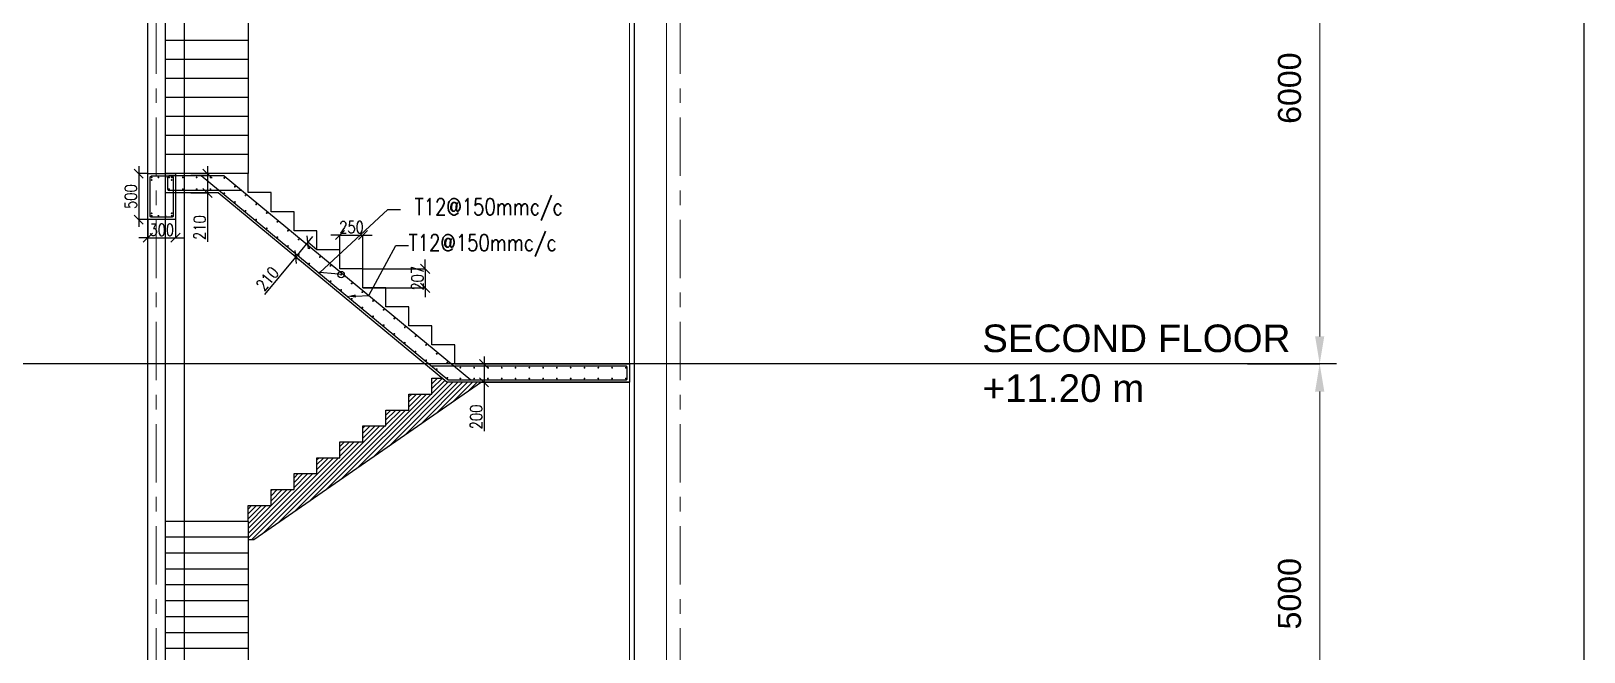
# Model space of a CAD drawing. Header units: millimetres. Extents: x 302989 to 1813244, y -656858 to -28185.
# Drawn here: x 1555566 to 1572456, y -618618 to -611864 of the extents above; entities that cross this region are included whole.
import ezdxf
from ezdxf import colors
from ezdxf.entities.mleader import LeaderData, LeaderLine
from ezdxf.math import Vec2, Vec3

# ---------------------------------------------------------------- set-up
doc = ezdxf.new("R2010")
doc.units = ezdxf.units.MM
doc.header["$MEASUREMENT"] = 0
doc.header["$PDMODE"] = 34
doc.linetypes.add('Grid Line', pattern=[22.225, 12.7, -3.175, 3.175, -3.175])
for name, color, linetype, lineweight in [('A-FLOR-LEVL', 51, 'Continuous', 9), ('LOAD AREA', 6, 'Continuous', 30), ('S-COLS', 5, 'Continuous', 9), ('S-GRID', 1, 'Continuous', 9)]:
    doc.layers.add(name, color=color, linetype=linetype, lineweight=lineweight)
for name, color, linetype in [('C.S LAYER Y', 131, 'Continuous'), ('CUTTED-BAR', 2, 'Continuous'), ('limits', 7, 'Continuous')]:
    doc.layers.add(name, color=color, linetype=linetype)
doc.styles.add('ARIAL', font='arial.ttf', dxfattribs={"height": 2.2})
doc.styles.add('DIM', font='ROMANS.SHX', dxfattribs={"width": 0.8})
doc.styles.get("Standard").update_dxf_attribs({"font": 'arial.ttf'})
doc.dimstyles.new('D250-1-100-BF', dxfattribs={"dimscale": 1000, "dimtxt": 0.25, "dimasz": 0.1, "dimexe": 0.1, "dimexo": 0.1, "dimgap": 0.02, "dimtad": 1, "dimdec": 0, "dimzin": 13, "dimdsep": 46, "dimtxsty": 'DIM', "dimblk1": 'OBLIQUE', "dimblk2": 'OBLIQUE', "dimsah": 1, "dimcen": 0, "dimdle": 0.08, "dimclrd": 8, "dimclre": 9, "dimclrt": 4, "dimadec": 0, "dimazin": 0, "dimtp": 1, "dimtm": 1, "dimtfac": 1000, "dimtdec": 0, "dimtix": 1, "dimtmove": 0, "dimatfit": 3, "dimldrblk": 'OBLIQUE', "dimfxl": 1, "dimtolj": 1, "dimtzin": 13, "dimarcsym": 0})
doc.dimstyles.new('ISO-25', dxfattribs={"dimtxt": 550, "dimasz": 600, "dimexe": 1.25, "dimexo": 0.625, "dimtad": 1, "dimdec": 0, "dimdsep": 46, "dimtxsty": 'Standard', "dimcen": 2.5, "dimadec": 0, "dimazin": 0, "dimtfac": 1, "dimtdec": 0, "dimtmove": 0, "dimatfit": 3, "dimfxl": 1, "dimarcsym": 0})

# ---------------------------------------------------------------- blocks, each defined once
blk = doc.blocks.new('*D1880')
at = {"color": 0, "linetype": 'Continuous', "lineweight": -2, "transparency": 16777216}
for p, q in [((1568797, -615485), (1569584, -615485)), ((1568797, -620485), (1569584, -620485))]:
    blk.add_line(p, q, dxfattribs=at)
at = {"color": 0, "linetype": 'Continuous', "lineweight": 15, "transparency": 16777216}
blk.add_line((1569582, -620185), (1569582, -615785), dxfattribs=at)
at = {"color": 0, "linetype": 'Continuous', "lineweight": -2, "transparency": 16777216}
for points in [[(1569532, -615785), (1569632, -615785), (1569582, -615485)], [(1569532, -620185), (1569632, -620185), (1569582, -620485)]]:
    blk.add_solid(points, dxfattribs=at)
at = {"layer": 'Defpoints', "color": 0, "linetype": 'Continuous', "lineweight": -2, "transparency": 16777216}
for p in [(1568797, -615485), (1569582, -615485), (1568797, -620485)]:
    blk.add_point(p, dxfattribs=at)
at = {"color": 0, "linetype": 'Continuous', "transparency": 16777216, "insert": (1569255, -617985), "char_height": 250, "attachment_point": 5, "rotation": 90}
blk.add_mtext('5000', dxfattribs=at)
blk = doc.blocks.new('*D1881')
at = {"color": 0, "linetype": 'Continuous', "lineweight": -2, "transparency": 16777216}
for p, q in [((1567983, -609485), (1569584, -609485)), ((1568797, -615485), (1569584, -615485))]:
    blk.add_line(p, q, dxfattribs=at)
at = {"color": 0, "linetype": 'Continuous', "lineweight": 15, "transparency": 16777216}
blk.add_line((1569582, -615185), (1569582, -609785), dxfattribs=at)
at = {"color": 0, "linetype": 'Continuous', "lineweight": -2, "transparency": 16777216}
for points in [[(1569532, -609785), (1569632, -609785), (1569582, -609485)], [(1569532, -615185), (1569632, -615185), (1569582, -615485)]]:
    blk.add_solid(points, dxfattribs=at)
at = {"layer": 'Defpoints', "color": 0, "linetype": 'Continuous', "lineweight": -2, "transparency": 16777216}
for p in [(1567982, -609485), (1569582, -609485), (1568797, -615485)]:
    blk.add_point(p, dxfattribs=at)
at = {"color": 0, "linetype": 'Continuous', "transparency": 16777216, "insert": (1569255, -612485), "char_height": 250, "attachment_point": 5, "rotation": 90}
blk.add_mtext('6000', dxfattribs=at)
blk = doc.blocks.new('*U1924')
at = {"layer": 'CUTTED-BAR', "const_width": 10}
blk.add_lwpolyline([(19, -18, -1), (9, -15, -1)], format="xyb", close=True, dxfattribs=at)
blk = doc.blocks.new('*U1925')
at = {"layer": 'A-FLOR-LEVL', "color": 0, "linetype": 'ByBlock', "lineweight": -2, "transparency": 16777216, "rotation": 320.3752433907609}
for p in [(1557667, -613440), (1557783, -613535), (1557898, -613631), (1558014, -613727), (1558129, -613822), (1558245, -613918), (1558360, -614014), (1558476, -614109), (1558591, -614205), (1558707, -614301), (1558822, -614396), (1558938, -614492), (1559053, -614588), (1559169, -614683), (1559285, -614779), (1559400, -614875), (1559516, -614970), (1559631, -615066), (1559747, -615162), (1559862, -615257), (1559978, -615353), (1560093, -615449)]:
    blk.add_blockref('*U1924', p, dxfattribs=at)
blk = doc.blocks.new('*U1926')
at = {"layer": 'CUTTED-BAR', "const_width": 10}
blk.add_lwpolyline([(319, 14, -1), (309, 17, -1)], format="xyb", close=True, dxfattribs=at)
blk = doc.blocks.new('*U1927')
at = {"layer": 'A-FLOR-LEVL', "color": 0, "linetype": 'ByBlock', "lineweight": -2, "transparency": 16777216, "rotation": 320.3752433907643}
for p in [(1557416, -613440), (1557532, -613535), (1557647, -613631), (1557763, -613727), (1557878, -613822), (1557994, -613918), (1558109, -614014), (1558225, -614109), (1558340, -614205), (1558456, -614301), (1558572, -614396), (1558687, -614492), (1558803, -614588), (1558918, -614683), (1559034, -614779), (1559149, -614875), (1559265, -614970), (1559380, -615066), (1559496, -615162), (1559611, -615257), (1559727, -615353), (1559842, -615449)]:
    blk.add_blockref('*U1926', p, dxfattribs=at)
blk = doc.blocks.new('*U1928')
at = {"layer": 'CUTTED-BAR', "const_width": 10}
blk.add_lwpolyline([(3, -4, -1), (-3, 4, -1)], format="xyb", close=True, dxfattribs=at)
blk = doc.blocks.new('*U1929')
at = {"layer": 'A-FLOR-LEVL', "color": 0, "linetype": 'ByBlock', "lineweight": -2, "transparency": 16777216}
for p in [(0, 0), (150, 0), (300, 0), (450, 0)]:
    blk.add_blockref('*U1928', p, dxfattribs=at)
blk = doc.blocks.new('*U1930')
at = {"layer": 'A-FLOR-LEVL', "color": 2, "lineweight": -2, "const_width": 10}
blk.add_lwpolyline([(3, -4, -1), (-3, 4, -1)], format="xyb", close=True, dxfattribs=at)
blk = doc.blocks.new('*U1931')
at = {"layer": 'A-FLOR-LEVL', "color": 0, "linetype": 'ByBlock', "lineweight": -2, "transparency": 16777216}
for p in [(0, 0), (150, 0), (300, 0), (450, 0)]:
    blk.add_blockref('*U1930', p, dxfattribs=at)
blk = doc.blocks.new('*U1934')
at = {"layer": 'CUTTED-BAR', "const_width": 10}
blk.add_lwpolyline([(3, -4, -1), (-3, 4, -1)], format="xyb", close=True, dxfattribs=at)
blk = doc.blocks.new('*U1935')
at = {"layer": 'A-FLOR-LEVL', "color": 0, "linetype": 'ByBlock', "lineweight": -2, "transparency": 16777216}
for p in [(-1800, 0), (-1650, 0), (-1500, 0), (-1350, 0), (-1200, 0), (-1050, 0), (-900, 0), (-750, 0), (-600, 0), (-450, 0), (-300, 0), (-150, 0), (0, 0)]:
    blk.add_blockref('*U1934', p, dxfattribs=at)
blk = doc.blocks.new('*U1932')
at = {"layer": 'CUTTED-BAR', "const_width": 10}
blk.add_lwpolyline([(3, -4, -1), (-3, 4, -1)], format="xyb", close=True, dxfattribs=at)
blk = doc.blocks.new('*U1933')
at = {"layer": 'A-FLOR-LEVL', "color": 0, "linetype": 'ByBlock', "lineweight": -2, "transparency": 16777216}
for p in [(-1800, 0), (-1650, 0), (-1500, 0), (-1350, 0), (-1200, 0), (-1050, 0), (-900, 0), (-750, 0), (-600, 0), (-450, 0), (-300, 0), (-150, 0), (0, 0)]:
    blk.add_blockref('*U1932', p, dxfattribs=at)
blk = doc.blocks.new('_OBLIQUE')
at = {"color": 0, "linetype": 'ByBlock'}
blk.add_line((-0.5, -0.5), (0.5, 0.5), dxfattribs=at)
blk = doc.blocks.new('*D1936')
at = {"layer": 'CUTTED-BAR', "color": 8, "lineweight": -2, "ltscale": 2000, "transparency": 16777216}
for p, q in [((1560493, -615405), (1560493, -615685)), ((1560493, -615685), (1560493, -616216))]:
    blk.add_line(p, q, dxfattribs=at)
at = {"layer": 'CUTTED-BAR', "color": 9, "lineweight": -2, "ltscale": 2000, "transparency": 16777216}
for p, q in [((1560482, -615485), (1560493, -615485)), ((1560482, -615685), (1560493, -615685))]:
    blk.add_line(p, q, dxfattribs=at)
at = {"layer": 'Defpoints', "color": 0, "lineweight": -2, "ltscale": 2000, "transparency": 16777216}
for p in [(1560482, -615485), (1560482, -615685), (1560493, -615685)]:
    blk.add_point(p, dxfattribs=at)
at = {"layer": 'CUTTED-BAR', "color": 8, "lineweight": -2, "ltscale": 2000, "transparency": 16777216, "xscale": 100, "yscale": 100, "zscale": 100}
for p, rotation in [((1560493, -615485), 90), ((1560493, -615685), 270)]:
    blk.add_blockref('_OBLIQUE', p, dxfattribs=dict(at, rotation=rotation))
at = {"layer": 'CUTTED-BAR', "color": 4, "lineweight": -2, "ltscale": 2000, "transparency": 16777216, "insert": (1560408, -616062), "char_height": 130, "attachment_point": 5, "rotation": 90, "style": 'DIM'}
blk.add_mtext('\\A1;200', dxfattribs=at)
blk = doc.blocks.new('*D1937')
at = {"layer": 'CUTTED-BAR', "color": 9, "lineweight": -2, "ltscale": 2000, "transparency": 16777216}
for p, q in [((1557305, -613415), (1557485, -613415)), ((1557305, -613625), (1557485, -613625))]:
    blk.add_line(p, q, dxfattribs=at)
at = {"layer": 'CUTTED-BAR', "color": 8, "lineweight": -2, "ltscale": 2000, "transparency": 16777216}
for p, q in [((1557485, -613335), (1557485, -613625)), ((1557485, -613625), (1557485, -614156))]:
    blk.add_line(p, q, dxfattribs=at)
at = {"layer": 'Defpoints', "color": 0, "lineweight": -2, "ltscale": 2000, "transparency": 16777216}
for p in [(1557305, -613415), (1557305, -613625), (1557485, -613625)]:
    blk.add_point(p, dxfattribs=at)
at = {"layer": 'CUTTED-BAR', "color": 8, "lineweight": -2, "ltscale": 2000, "transparency": 16777216, "xscale": 100, "yscale": 100, "zscale": 100}
for p, rotation in [((1557485, -613415), 90), ((1557485, -613625), 270)]:
    blk.add_blockref('_OBLIQUE', p, dxfattribs=dict(at, rotation=rotation))
at = {"layer": 'CUTTED-BAR', "color": 4, "lineweight": -2, "ltscale": 2000, "transparency": 16777216, "insert": (1557400, -614002), "char_height": 130, "attachment_point": 5, "rotation": 90, "style": 'DIM'}
blk.add_mtext('\\A1;210', dxfattribs=at)
blk = doc.blocks.new('*D1938')
at = {"layer": 'CUTTED-BAR', "color": 8, "lineweight": -2, "ltscale": 2000, "transparency": 16777216}
for p, q in [((1558628, -614099), (1558443, -614323)), ((1558443, -614323), (1558105, -614731))]:
    blk.add_line(p, q, dxfattribs=at)
at = {"layer": 'CUTTED-BAR', "color": 9, "lineweight": -2, "ltscale": 2000, "transparency": 16777216}
for p, q in [((1558676, -614243), (1558577, -614161)), ((1558542, -614404), (1558443, -614323))]:
    blk.add_line(p, q, dxfattribs=at)
at = {"layer": 'Defpoints', "color": 0, "lineweight": -2, "ltscale": 2000, "transparency": 16777216}
for p in [(1558676, -614243), (1558443, -614323), (1558542, -614404)]:
    blk.add_point(p, dxfattribs=at)
at = {"layer": 'CUTTED-BAR', "color": 8, "lineweight": -2, "ltscale": 2000, "transparency": 16777216, "xscale": 100, "yscale": 100, "zscale": 100}
for p, rotation in [((1558577, -614161), 50.37524339081138), ((1558443, -614323), 230.3752433908114)]:
    blk.add_blockref('_OBLIQUE', p, dxfattribs=dict(at, rotation=rotation))
at = {"layer": 'CUTTED-BAR', "color": 4, "lineweight": -2, "ltscale": 2000, "transparency": 16777216, "insert": (1558137, -614559), "char_height": 130, "attachment_point": 5, "rotation": 50.3752, "style": 'DIM'}
blk.add_mtext('\\A1;210', dxfattribs=at)
blk = doc.blocks.new('*D1939')
at = {"layer": 'CUTTED-BAR', "color": 8, "lineweight": -2, "ltscale": 2000, "transparency": 16777216}
for p, q in [((1558926, -614083), (1558826, -614083)), ((1558926, -614083), (1559176, -614083)), ((1559176, -614083), (1559276, -614083))]:
    blk.add_line(p, q, dxfattribs=at)
at = {"layer": 'CUTTED-BAR', "color": 9, "lineweight": -2, "ltscale": 2000, "transparency": 16777216}
for p, q in [((1558926, -614450), (1558926, -614083)), ((1559176, -614450), (1559176, -614083))]:
    blk.add_line(p, q, dxfattribs=at)
at = {"layer": 'Defpoints', "color": 0, "lineweight": -2, "ltscale": 2000, "transparency": 16777216}
for p in [(1559176, -614083), (1558926, -614450), (1559176, -614450)]:
    blk.add_point(p, dxfattribs=at)
at = {"layer": 'CUTTED-BAR', "color": 8, "lineweight": -2, "ltscale": 2000, "transparency": 16777216, "xscale": 100, "yscale": 100, "zscale": 100}
blk.add_blockref('_OBLIQUE', (1558926, -614083), dxfattribs=at)
at = {"layer": 'CUTTED-BAR', "color": 8, "lineweight": -2, "ltscale": 2000, "transparency": 16777216, "xscale": 100, "yscale": 100, "zscale": 100, "rotation": 180}
blk.add_blockref('_OBLIQUE', (1559176, -614083), dxfattribs=at)
at = {"layer": 'CUTTED-BAR', "color": 4, "lineweight": -2, "ltscale": 2000, "transparency": 16777216, "insert": (1559051, -613998), "char_height": 130, "attachment_point": 5, "style": 'DIM'}
blk.add_mtext('\\A1;250', dxfattribs=at)
blk = doc.blocks.new('*D1940')
at = {"layer": 'CUTTED-BAR', "color": 9, "lineweight": -2, "ltscale": 2000, "transparency": 16777216}
for p, q in [((1559176, -614450), (1559853, -614450)), ((1559176, -614657), (1559853, -614657))]:
    blk.add_line(p, q, dxfattribs=at)
at = {"layer": 'CUTTED-BAR', "color": 8, "lineweight": -2, "ltscale": 2000, "transparency": 16777216}
for p, q in [((1559853, -614450), (1559853, -614350)), ((1559853, -614450), (1559853, -614657)), ((1559853, -614657), (1559853, -614757))]:
    blk.add_line(p, q, dxfattribs=at)
at = {"layer": 'Defpoints', "color": 0, "lineweight": -2, "ltscale": 2000, "transparency": 16777216}
for p in [(1559176, -614450), (1559176, -614657), (1559853, -614657)]:
    blk.add_point(p, dxfattribs=at)
at = {"layer": 'CUTTED-BAR', "color": 8, "lineweight": -2, "ltscale": 2000, "transparency": 16777216, "xscale": 100, "yscale": 100, "zscale": 100}
for p, rotation in [((1559853, -614450), 270), ((1559853, -614657), 90)]:
    blk.add_blockref('_OBLIQUE', p, dxfattribs=dict(at, rotation=rotation))
at = {"layer": 'CUTTED-BAR', "color": 4, "lineweight": -2, "ltscale": 2000, "transparency": 16777216, "insert": (1559768, -614553), "char_height": 130, "attachment_point": 5, "rotation": 90, "style": 'DIM'}
blk.add_mtext('\\A1;207', dxfattribs=at)
blk = doc.blocks.new('_Origin')
at = {"color": 0, "linetype": 'ByBlock', "lineweight": -2}
blk.add_line((0, 0), (-1, 0), dxfattribs=at)
blk.add_circle((0, 0), 0.5, dxfattribs=at)
blk = doc.blocks.new('*D2058')
at = {"layer": 'CUTTED-BAR', "color": 9, "lineweight": -2, "ltscale": 2000, "transparency": 16777216}
for p, q in [((1556937, -624255), (1556937, -624452)), ((1557237, -624255), (1557237, -624452))]:
    blk.add_line(p, q, dxfattribs=at)
at = {"layer": 'CUTTED-BAR', "color": 8, "lineweight": -2, "ltscale": 2000, "transparency": 16777216}
for p, q in [((1556937, -624452), (1556837, -624452)), ((1556937, -624452), (1557237, -624452)), ((1557237, -624452), (1557337, -624452))]:
    blk.add_line(p, q, dxfattribs=at)
at = {"layer": 'Defpoints', "color": 0, "lineweight": -2, "ltscale": 2000, "transparency": 16777216}
for p in [(1556937, -624255), (1557237, -624255), (1557237, -624452)]:
    blk.add_point(p, dxfattribs=at)
at = {"layer": 'CUTTED-BAR', "color": 8, "lineweight": -2, "ltscale": 2000, "transparency": 16777216, "xscale": 100, "yscale": 100, "zscale": 100}
blk.add_blockref('_OBLIQUE', (1556937, -624452), dxfattribs=at)
at = {"layer": 'CUTTED-BAR', "color": 8, "lineweight": -2, "ltscale": 2000, "transparency": 16777216, "xscale": 100, "yscale": 100, "zscale": 100, "rotation": 180}
blk.add_blockref('_OBLIQUE', (1557237, -624452), dxfattribs=at)
at = {"layer": 'CUTTED-BAR', "color": 4, "lineweight": -2, "ltscale": 2000, "transparency": 16777216, "insert": (1557087, -624367), "char_height": 130, "attachment_point": 5, "style": 'DIM'}
blk.add_mtext('\\A1;300', dxfattribs=at)
blk = doc.blocks.new('*D2062')
at = {"layer": 'CUTTED-BAR', "color": 8, "lineweight": -2, "ltscale": 2000, "transparency": 16777216}
blk.add_line((1556837, -623675), (1556837, -624335), dxfattribs=at)
at = {"layer": 'CUTTED-BAR', "color": 9, "lineweight": -2, "ltscale": 2000, "transparency": 16777216}
for p, q in [((1556937, -623755), (1556837, -623755)), ((1556937, -624255), (1556837, -624255))]:
    blk.add_line(p, q, dxfattribs=at)
at = {"layer": 'Defpoints', "color": 0, "lineweight": -2, "ltscale": 2000, "transparency": 16777216}
for p in [(1556937, -623755), (1556837, -624255), (1556937, -624255)]:
    blk.add_point(p, dxfattribs=at)
at = {"layer": 'CUTTED-BAR', "color": 8, "lineweight": -2, "ltscale": 2000, "transparency": 16777216, "xscale": 100, "yscale": 100, "zscale": 100}
for p, rotation in [((1556837, -623755), 90), ((1556837, -624255), 270)]:
    blk.add_blockref('_OBLIQUE', p, dxfattribs=dict(at, rotation=rotation))
at = {"layer": 'CUTTED-BAR', "color": 4, "lineweight": -2, "ltscale": 2000, "transparency": 16777216, "insert": (1556752, -624005), "char_height": 130, "attachment_point": 5, "rotation": 90, "style": 'DIM'}
blk.add_mtext('\\A1;500', dxfattribs=at)
blk = doc.blocks.new('hjtr')
at = {"layer": 'C.S LAYER Y', "color": 6, "lineweight": 25, "ltscale": 2000}
blk.add_lwpolyline([(1557211.7, -623795.7), (1557211.7, -624213.7, -0.4142136), (1557195.7, -624229.7), (1556977.7, -624229.7, -0.4142136), (1556961.7, -624213.7), (1556961.7, -623795.7, -0.4142136), (1556977.7, -623779.7), (1557195.7, -623779.7, -0.4142136)], format="xyb", close=True, dxfattribs=at)
at = {"layer": 'CUTTED-BAR', "color": 3, "lineweight": -2, "ltscale": 2000}
blk.add_lwpolyline([(1557236.7, -623754.7), (1557236.7, -624254.7), (1556936.7, -624254.7), (1556936.7, -623754.7)], close=True, dxfattribs=at)
at = {"layer": 'CUTTED-BAR', "const_width": 10}
for points in [[(1556980.5, -623799.9, -1), (1556974.9, -623791.6, -1)], [(1556980.5, -623828.4, -1), (1556974.9, -623820.2, -1)], [(1557053.7, -623791.6, 1), (1557048.2, -623799.9, 1)], [(1557130.7, -623791.6, 1), (1557125.1, -623799.9, 1)], [(1557198.5, -623799.9, -1), (1557192.9, -623791.6, -1)], [(1557198.5, -623828.4, -1), (1557192.9, -623820.2, -1)], [(1556980.5, -624190.3, -1), (1556974.9, -624182, -1)], [(1556980.5, -624217.9, -1), (1556974.9, -624209.6, -1)], [(1557053.7, -624217.9, -1), (1557048.2, -624209.6, -1)], [(1557130.7, -624217.9, -1), (1557125.1, -624209.6, -1)], [(1557198.5, -624190.3, -1), (1557192.9, -624182, -1)], [(1557198.5, -624217.9, -1), (1557192.9, -624209.6, -1)]]:
    blk.add_lwpolyline(points, format="xyb", close=True, dxfattribs=at)
at = {"layer": 'CUTTED-BAR', "lineweight": -2, "ltscale": 2000}
dim = blk.add_linear_dim(base=(1556836.7, -624254.7), p1=(1556936.7, -623754.7), p2=(1556936.7, -624254.7), angle=90, dimstyle='D250-1-100-BF', override={"dimtxt": 0.13, "dimexe": 0, "dimexo": 0, "dimfxl": 3, "dimfxlon": 1}, dxfattribs=at)
dim.commit()
dim.dimension.update_dxf_attribs({"geometry": '*D2062', "text_midpoint": (1556751.7, -624004.7)})
dim = blk.add_linear_dim(base=(1557236.7, -624451.7), p1=(1556936.7, -624254.7), p2=(1557236.7, -624254.7), dimstyle='D250-1-100-BF', override={"dimtxt": 0.13, "dimexe": 0, "dimexo": 0, "dimfxl": 3, "dimfxlon": 1}, dxfattribs=at)
dim.commit()
dim.dimension.update_dxf_attribs({"geometry": '*D2058', "text_midpoint": (1557086.7, -624366.7)})

msp = doc.modelspace()

# ---------------------------------------------------------------- hatches: boundary and pattern name
at = {"layer": 'CUTTED-BAR', "lineweight": -2, "ltscale": 2000, "true_color": 0xf8991e}
h = msp.add_hatch(dxfattribs=at)
h.set_pattern_fill('ANSI31', color=30, scale=300)
h.paths.add_polyline_path([(1560463.9318, -615684.7463), (1560088.3125, -615684.7463), (1560035.1724, -615640.7463), (1559926.0458, -615640.7463), (1559926.0458, -615813.7463), (1559676.0458, -615813.7463), (1559676.0458, -615986.7463), (1559426.0458, -615986.7463), (1559426.0458, -616159.7463), (1559176.0458, -616159.7463), (1559176.0458, -616332.7463), (1558926.0458, -616332.7463), (1558926.0458, -616505.7463), (1558676.0458, -616505.7463), (1558676.0458, -616678.7463), (1558426.0458, -616678.7463), (1558426.0458, -616851.7463), (1558176.0458, -616851.7463), (1558176.0458, -617024.7463), (1557926.0458, -617024.7463), (1557926.0458, -617197.7463), (1557926.0458, -617197.7463), (1557926.0458, -617397.7463), (1557988.4982, -617397.7463)])

# ---------------------------------------------------------------- linework, layer by layer
at = {"layer": 'A-FLOR-LEVL', "color": 2, "lineweight": -2, "ltscale": 2000}
for p, q in [((1557026.0406, -593984.7463), (1557026.0404, -627292.0526)), ((1562126.0404, -593984.7463), (1562126.0404, -627292.0526))]:
    msp.add_line(p, q, dxfattribs=at)
msp.add_lwpolyline([(1547055.6636, -577548.9682), (1572456.1588, -577548.9682), (1572456.1588, -649586.4723), (1547055.6636, -649586.4723)], close=True, dxfattribs=at)
at = {"layer": 'C.S LAYER Y', "color": 6, "lineweight": 25, "ltscale": 2000}
for p, q in [((1557667.0391, -613439.7463), (1557067.0405, -613439.7463)), ((1560097.3192, -615659.7463), (1557416.1598, -613439.7463)), ((1557667.0391, -613439.7463), (1560348.1985, -615659.7463)), ((1557051.0405, -613455.7463), (1557051.0405, -613583.7463)), ((1557860.2758, -613599.7463), (1557067.0405, -613599.7463))]:
    msp.add_line(p, q, dxfattribs=at)
msp.add_lwpolyline([(1560097.3192, -615659.7463), (1562035.0404, -615659.7463, 0.4142135624), (1562051.0404, -615643.7463), (1562051.0404, -615525.7463, 0.4142135624), (1562035.0404, -615509.7463), (1559916.1598, -615509.7463)], format="xyb", dxfattribs=at)
for centre, start, end in [((1557067.0405, -613455.7463), 89.99999975, 179.99999975), ((1557067.0405, -613583.7463), 179.99999975, 269.99999975)]:
    msp.add_arc(centre, 16, start, end, dxfattribs=at)
at = {"layer": 'CUTTED-BAR', "color": 5, "lineweight": -2, "ltscale": 2000}
for p, q in [((1556836.7105, -627292.0526), (1556836.7105, -593984.7463)), ((1557236.7105, -627292.0526), (1557236.7105, -593984.7463))]:
    msp.add_line(p, q, dxfattribs=at)
at = {"layer": 'CUTTED-BAR', "color": 3, "lineweight": -2, "ltscale": 2000}
for p, q in [((1557926.0458, -611965.7463), (1557026.0405, -611965.7463)), ((1557926.0458, -612172.7463), (1557026.0405, -612172.7463)), ((1557926.0457, -612379.7463), (1557026.0405, -612379.7463)), ((1557926.0457, -612586.7463), (1557026.0405, -612586.7463)), ((1557926.0457, -612793.7463), (1557026.0405, -612793.7463)), ((1557926.0457, -613000.7463), (1557026.0405, -613000.7463)), ((1557926.0457, -613207.7463), (1557026.0405, -613207.7463)), ((1557926.0457, -613414.7463), (1557026.0405, -613414.7463)), ((1557026.0405, -613414.7463), (1557026.0405, -613624.7463)), ((1557926.0457, -613621.7463), (1557926.0457, -613414.7463)), ((1557600.3898, -613624.7463), (1557026.0405, -613624.7463)), ((1560088.3125, -615684.7463), (1557600.3898, -613624.7463)), ((1560176.0458, -615484.7463), (1562076.0404, -615484.7463)), ((1562076.0404, -615484.7463), (1562076.0404, -615684.7463)), ((1562076.0404, -615684.7463), (1560088.3125, -615684.7463)), ((1560463.9318, -615684.7463), (1562076.0404, -615684.7463)), ((1557926.0458, -617197.7463), (1557926.0458, -618754.7463))]:
    msp.add_line(p, q, dxfattribs=at)
for points in [[(1557926.0458, -611551.7463), (1557926.0457, -613414.7463)], [(1558176.0457, -613828.7463), (1558176.0457, -613621.7463), (1557926.0457, -613621.7463)], [(1558426.0457, -614035.7463), (1558426.0457, -613828.7463), (1558176.0457, -613828.7463)], [(1558676.0457, -614242.7463), (1558676.0457, -614035.7463), (1558426.0457, -614035.7463)], [(1558926.0457, -614449.7463), (1558926.0457, -614242.7463), (1558676.0457, -614242.7463)], [(1559176.0457, -614656.7463), (1559176.0457, -614449.7463), (1558926.0457, -614449.7463)], [(1559426.0457, -614863.7463), (1559426.0457, -614656.7463), (1559176.0457, -614656.7463)], [(1559676.0457, -615070.7463), (1559676.0457, -614863.7463), (1559426.0457, -614863.7463)], [(1559926.0457, -615277.7463), (1559926.0457, -615070.7463), (1559676.0457, -615070.7463)], [(1560176.0457, -615484.7463), (1560176.0457, -615277.7463), (1559926.0457, -615277.7463)], [(1559926.0458, -615813.7463), (1559926.0458, -615640.7463), (1560035.1724, -615640.7463)], [(1560463.9318, -615684.7463), (1557988.4982, -617397.7463), (1557925.6311, -617397.7463)], [(1559676.0458, -615986.7463), (1559676.0458, -615813.7463), (1559926.0458, -615813.7463)], [(1559426.0458, -616159.7463), (1559426.0458, -615986.7463), (1559676.0458, -615986.7463)], [(1559176.0458, -616332.7463), (1559176.0458, -616159.7463), (1559426.0458, -616159.7463)], [(1558926.0458, -616505.7463), (1558926.0458, -616332.7463), (1559176.0458, -616332.7463)], [(1558676.0458, -616678.7463), (1558676.0458, -616505.7463), (1558926.0458, -616505.7463)], [(1558426.0458, -616851.7463), (1558426.0458, -616678.7463), (1558676.0458, -616678.7463)], [(1558176.0458, -617024.7463), (1558176.0458, -616851.7463), (1558426.0458, -616851.7463)], [(1557926.0458, -617197.7463), (1557926.0458, -617024.7463), (1558176.0458, -617024.7463)], [(1557926.0458, -617197.7463), (1557026.0404, -617197.7463)], [(1557926.0458, -617370.7463), (1557026.0404, -617370.7463)], [(1557926.0458, -617543.7463), (1557026.0404, -617543.7463)], [(1557926.0457, -617716.7463), (1557026.0404, -617716.7463)], [(1557926.0457, -617889.7463), (1557026.0404, -617889.7463)], [(1557926.0457, -618062.7463), (1557026.0404, -618062.7463)], [(1557926.0457, -618235.7463), (1557026.0404, -618235.7463)], [(1557926.0457, -618408.7463), (1557026.0404, -618408.7463)], [(1557926.0457, -618581.7463), (1557026.0404, -618581.7463)]]:
    msp.add_lwpolyline(points, dxfattribs=at)
at = {"layer": 'LOAD AREA', "color": 8, "linetype": 'Continuous'}
msp.add_line((1569764.8022, -615484.7463), (1550619.281, -615484.7463), dxfattribs=at)
at = {"layer": 'S-COLS'}
for p, q in [((1562076.0404, -593984.7463), (1562076.0404, -627292.0526)), ((1562476.0404, -593984.7463), (1562476.0404, -627292.0526))]:
    msp.add_line(p, q, dxfattribs=at)
at = {"layer": 'S-GRID', "linetype": 'Grid Line', "ltscale": 50}
for p, q in [((1556926.0396, -592802.2561), (1556926.0396, -627814.3945)), ((1562626.0396, -592802.2561), (1562626.0396, -627814.3945))]:
    msp.add_line(p, q, dxfattribs=at)

# ---------------------------------------------------------------- block references
at = {"layer": 'A-FLOR-LEVL', "color": 2, "lineweight": -2}
for name, p in [('*U1929', (1557067.0405, -613455.7463)), ('*U1925', (0, 0)), ('*U1931', (1557067.0405, -613583.7463)), ('*U1927', (0, 0)), ('*U1935', (1562035.4275, -615525.9003)), ('*U1933', (1562035.4275, -615643.9003))]:
    msp.add_blockref(name, p, dxfattribs=at)
at = {"layer": 'CUTTED-BAR', "color": 5, "lineweight": -2}
msp.add_blockref('hjtr', (-100, 10340), dxfattribs=at)

# ---------------------------------------------------------------- texts
at = {"layer": 'A-FLOR-LEVL', "char_height": 300, "width": 4665.82125, "attachment_point": 1, "style": 'ARIAL'}
for s, insert in [('SECOND FLOOR', (1565911.528, -615056.3065)), ('+11.20 m', (1565915.4164, -615598.6933))]:
    msp.add_mtext(s, dxfattribs=dict(at, insert=insert))

# ---------------------------------------------------------------- dimensions: what is measured, and where the dimension line sits
at = {"color": 175, "linetype": 'Continuous', "true_color": 0x4554a5}
for base, p1, p2, picture, middle in [((1569582.4605, -609484.7463), (1568796.7285, -615484.7463), (1567982.1874, -609484.7463), '*D1881', (1569254.8173, -612484.7463)), ((1569582.4605, -615484.7463), (1568796.7285, -620484.7463), (1568796.7285, -615484.7463), '*D1880', (1569254.8173, -617984.7463))]:
    dim = msp.add_linear_dim(base=base, p1=p1, p2=p2, angle=270, dimstyle='ISO-25', override={"dimtxt": 250, "dimasz": 300, "dimgap": 200, "dimlwd": 15}, dxfattribs=at)
    dim.commit()
    dim.dimension.update_dxf_attribs({"geometry": picture, "text_midpoint": middle})
at = {"layer": 'CUTTED-BAR', "lineweight": -2, "ltscale": 2000}
for base, p1, p2, angle, picture, middle, dimtype in [((1557485.1825, -613624.7463), (1557304.6419, -613414.7463), (1557304.6419, -613624.7463), 90, '*D1937', (1557485.1825, -614001.8892), 160), ((1558443.2122, -614322.6032), (1558676.0457, -614242.7463), (1558542.1168, -614404.4962), 230.37524339, '*D1938', (1558202.6867, -614613.0929), 161), ((1560492.5668, -615684.7463), (1560482.1006, -615484.7463), (1560482.1006, -615684.7463), 90, '*D1936', (1560492.5668, -616061.8892), 160)]:
    dim = msp.add_linear_dim(base=base, p1=p1, p2=p2, angle=angle, dimstyle='D250-1-100-BF', override={"dimtxt": 0.13, "dimexe": 0, "dimexo": 0, "dimfxl": 3, "dimfxlon": 1}, dxfattribs=at)
    dim.commit()
    dim.dimension.update_dxf_attribs({"geometry": picture, "text_midpoint": middle, "dimtype": dimtype})
for p1, p2, distance, picture, middle in [((1558926.0457, -614449.7463), (1559176.0457, -614449.7463), 366.909, '*D1939', (1559051.0457, -613997.8373)), ((1559176.0457, -614449.7463), (1559176.0457, -614656.7463), 677.2625, '*D1940', (1559768.3083, -614553.2463))]:
    dim = msp.add_aligned_dim(p1=p1, p2=p2, distance=distance, dimstyle='D250-1-100-BF', override={"dimtxt": 0.13, "dimexe": 0, "dimexo": 0, "dimfxl": 3, "dimfxlon": 1}, dxfattribs=at)
    dim.commit()
    dim.dimension.update_dxf_attribs({"geometry": picture, "text_midpoint": middle})

# ---------------------------------------------------------------- leaders
at = {"layer": 'limits', "color": 4, "linetype": 'Continuous', "lineweight": 13}
ml = msp.add_multileader_mtext('Standard', dxfattribs=at)
ml.set_content('T12@150mmc/c', color=4, style='DIM')
ml.set_leader_properties()
ml.set_arrow_properties(name='ORIGIN')
ml.build(insert=Vec2(0, 0))
ml.multileader.update_dxf_attribs({"dogleg_length": 136.4184, "arrow_head_size": 70})
ctx = ml.context
ctx.base_point, ctx.char_height, ctx.arrow_head_size, ctx.plane_origin = Vec3(1559584.2626, -613804.9117), 180, 70, Vec3(1563139.085, -615225.4044)
ctx.text_align_type = 2
notes = []
notes.append((ctx, [(1, (1, 1, 0), (1559447.8441, -613804.9117), (1, 0), 136.4184, [(1, [(1558938.3185, -614513.3374), (1558707.6342, -614489.2749)], 0, [])])]))
ctx.mtext.insert, ctx.mtext.alignment, ctx.mtext.flow_direction = Vec3(1561348.5483, -613684.9117), 3, 5
ml = msp.add_multileader_mtext('Standard', dxfattribs=at)
ml.set_content('T12@150mmc/c', color=4, style='DIM')
ml.set_leader_properties()
ml.build(insert=Vec2(0, 0))
ml.multileader.update_dxf_attribs({"dogleg_length": 136.4184, "arrow_head_size": 100})
ctx = ml.context
ctx.base_point, ctx.char_height, ctx.arrow_head_size, ctx.plane_origin = Vec3(1559671.1039, -614196.4703), 180, 100, Vec3(1563326.2396, -614607.5918)
notes.append((ctx, [(1, (1, 1, 0), (1559534.6854, -614196.4703), (1, 0), 136.4184, [(1, [(1558998.5446, -614749.961), (1559238.1975, -614740.6655)], 0, [])])]))
ctx.mtext.insert, ctx.mtext.flow_direction = Vec3(1559673.1039, -614076.4703), 5
for ctx, leaders in notes:
    for number, flags, end, landing, length, lines in leaders:
        leader = LeaderData()
        leader.index, (leader.has_last_leader_line, leader.has_dogleg_vector, leader.attachment_direction) = number, flags
        leader.last_leader_point, leader.dogleg_vector, leader.dogleg_length = Vec3(end), Vec3(landing), length
        for number, points, colour, breaks in lines:
            line = LeaderLine()
            line.index, line.vertices, line.color, line.breaks = number, Vec3.list(points), colors.encode_raw_color(colour), breaks
            leader.lines.append(line)
        ctx.leaders.append(leader)

doc.saveas('drawing.dxf')
